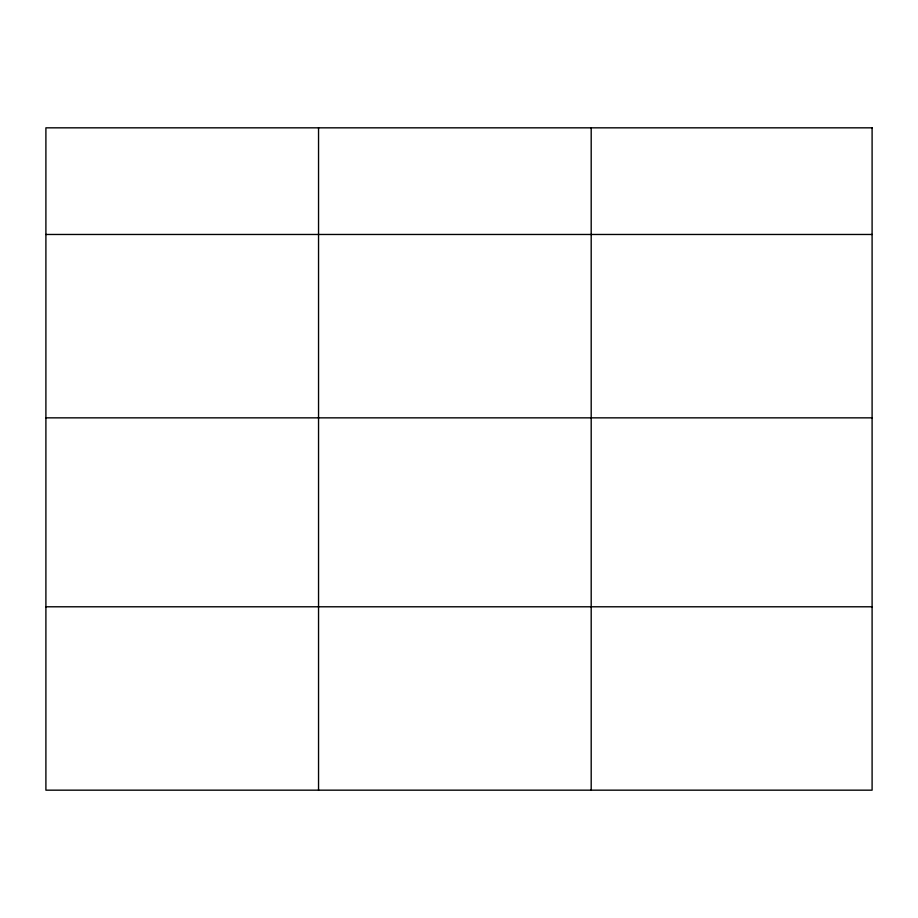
<?xml version="1.0" encoding="UTF-8"?>
<svg xmlns="http://www.w3.org/2000/svg" width="918" height="918" viewBox="0 0 918 918"><rect width="100%" height="100%" fill="white"/><g stroke="black" fill="none" stroke-linecap="round" stroke-linejoin="round"><path stroke-width="1.38" d="M45.9 234.469L872.1 234.469M45.9 417.851L872.1 417.851M45.9 606.787L872.1 606.787M591.192 127.832L591.192 790.168M318.546 127.832L318.546 790.168M872.1 127.832L45.9 127.832L45.9 790.168L872.1 790.168L872.1 127.832"/></g></svg>
